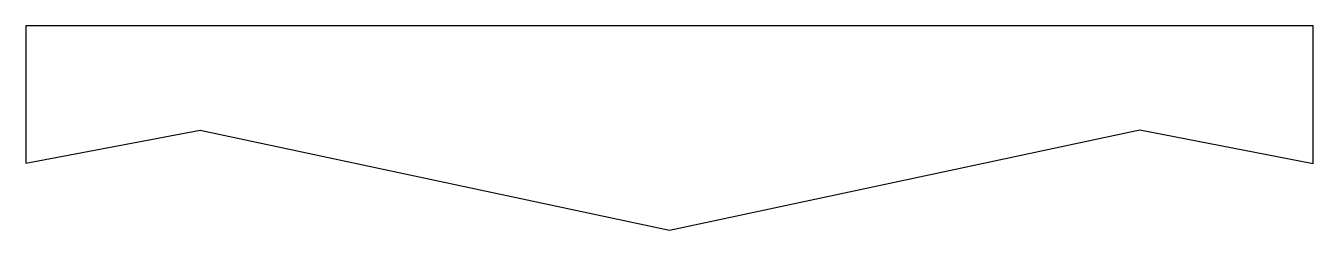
# Model space of a CAD drawing. Header units: inches. Extents: x 0 to 30, y 0 to 4.7.
import ezdxf

# ---------------------------------------------------------------- set-up
doc = ezdxf.new("R2010")
doc.units = ezdxf.units.IN
doc.header["$MEASUREMENT"] = 0
doc.layers.add('OUTSIDE_CUT', color=7, linetype='Continuous')

msp = doc.modelspace()

# ---------------------------------------------------------------- linework, layer by layer
at = {"layer": 'OUTSIDE_CUT'}
for p, q in [((0, 4.749963), (0, 1.555003)), ((29.994199, 4.749963), (0, 4.749963)), ((29.994199, 1.546272), (29.994199, 4.749963)), ((0, 1.555003), (4.060381, 2.326792)), ((4.060381, 2.326792), (14.996748, 0)), ((14.996748, 0), (25.952098, 2.331399)), ((25.952098, 2.331399), (29.994199, 1.546272))]:
    msp.add_line(p, q, dxfattribs=at)

doc.saveas('drawing.dxf')
